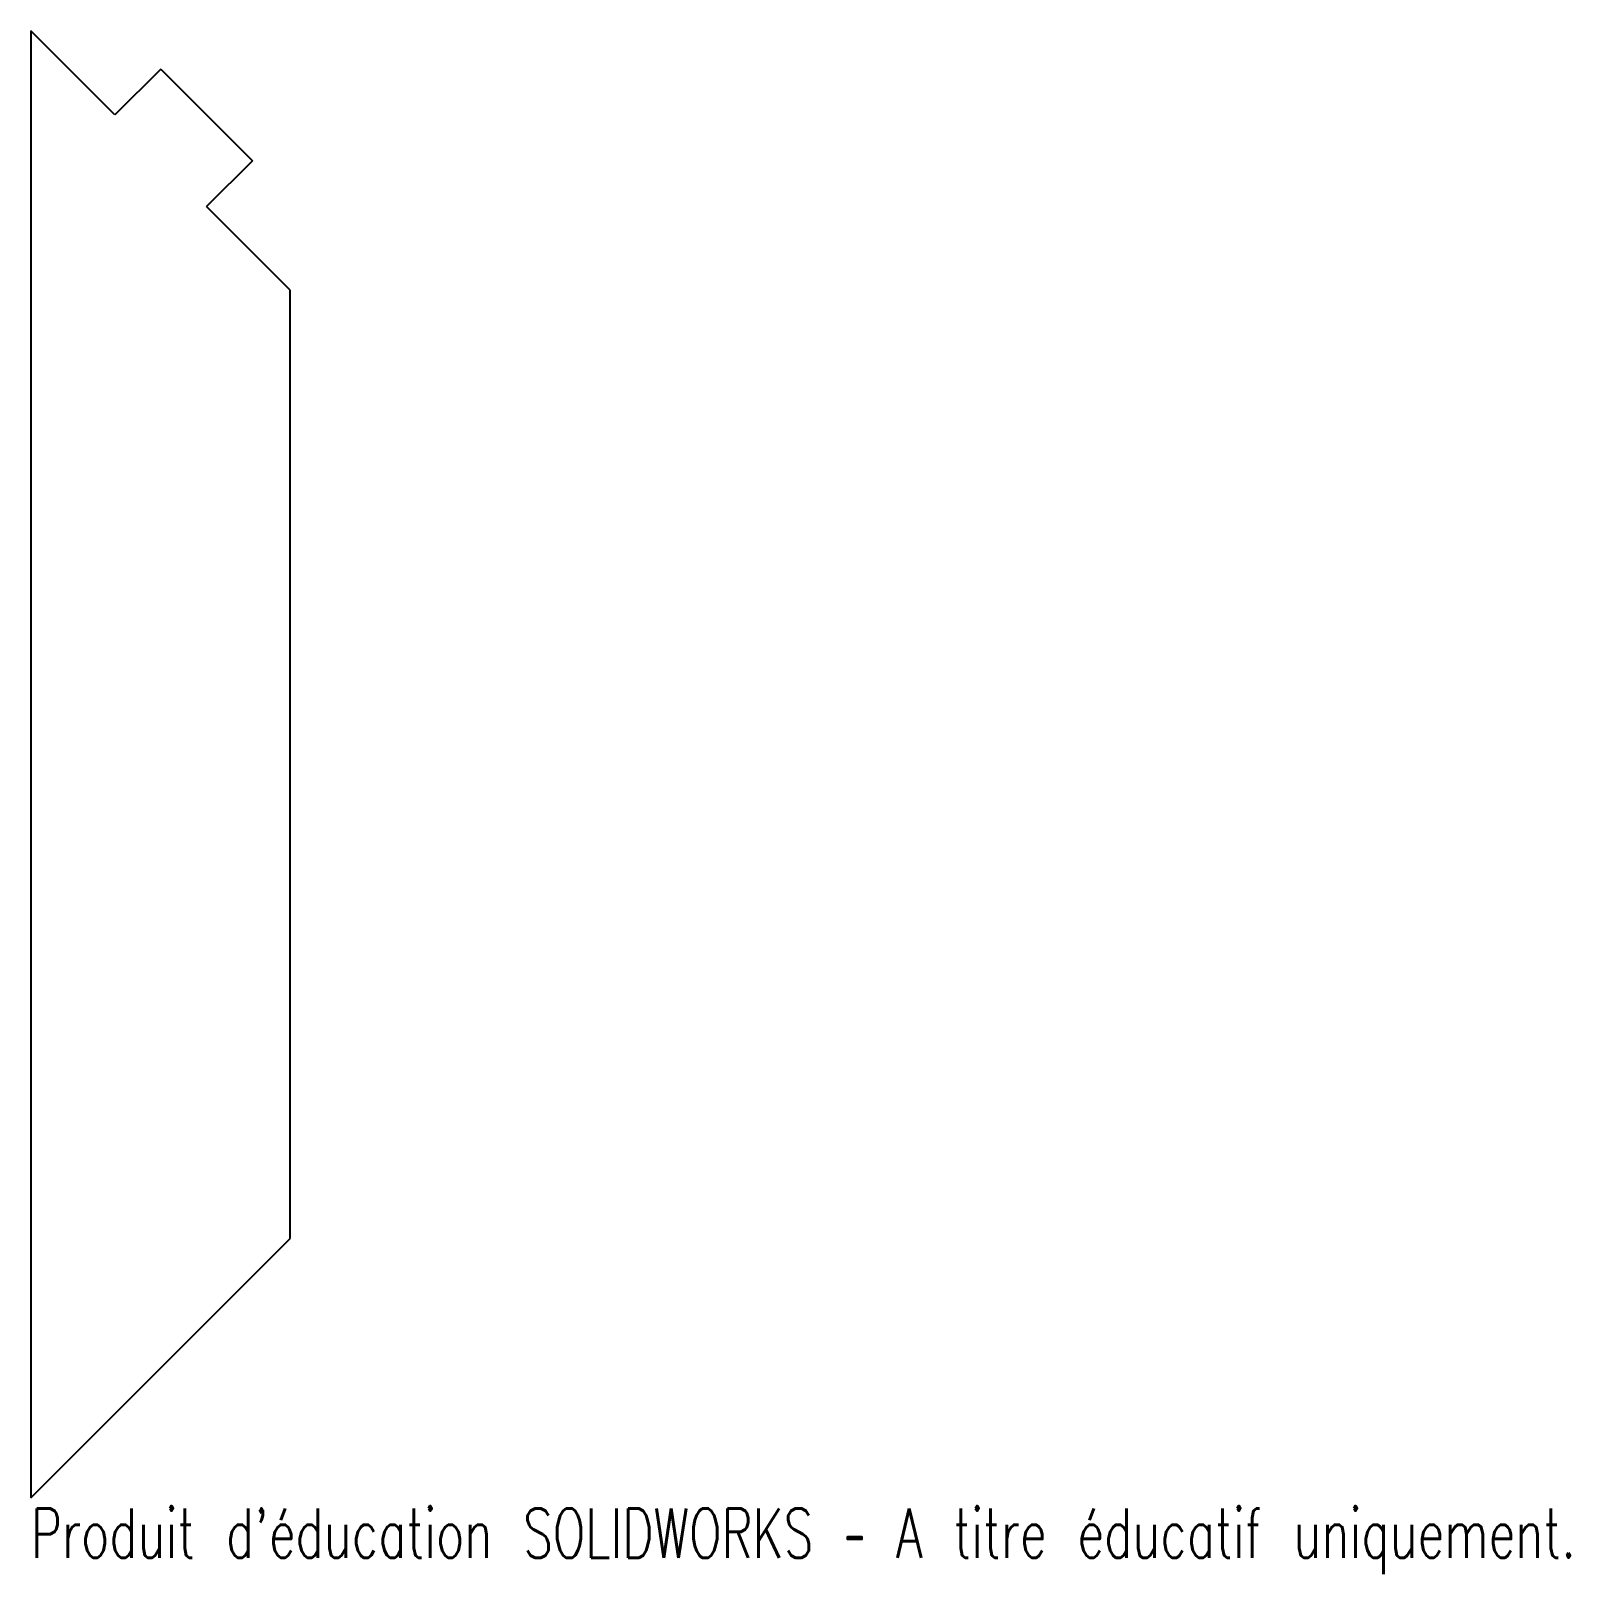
# Model space of a CAD drawing. Header units: inches. Extents: x -0.5 to 5.44, y -3.12 to 2.83.
import ezdxf

# ---------------------------------------------------------------- set-up
doc = ezdxf.new("R2010")
doc.units = ezdxf.units.IN
doc.header["$MEASUREMENT"] = 0
doc.styles.add('SLDTEXTSTYLE0', font='TXT', dxfattribs={"width": 0.7, "bigfont": 'bigfont'})

msp = doc.modelspace()

# ---------------------------------------------------------------- linework, layer by layer
at = {"color": 7, "linetype": 'Continuous', "lineweight": 25}
for p, q in [((-0.5, 2.8285), (-0.5, -2.8285)), ((-0.1758, 2.5042), (-0.5, 2.8285)), ((0.001, 2.681), (-0.1758, 2.5042)), ((0.001, 2.681), (0.3545, 2.3275)), ((0.3545, 2.3275), (0.1778, 2.1507)), ((0.5, 1.8284), (0.1778, 2.1507)), ((0.5, -1.8284), (0.5, 1.8284)), ((-0.5, -2.8285), (0.5, -1.8284))]:
    msp.add_line(p, q, dxfattribs=at)

# ---------------------------------------------------------------- texts
at = {"color": 7, "linetype": 'Continuous', "insert": (-0.5, -2.8686), "char_height": 0.1903, "attachment_point": 1, "style": 'SLDTEXTSTYLE0'}
msp.add_mtext("Produit d'éducation SOLIDWORKS – A titre éducatif uniquement.", dxfattribs=at)

doc.saveas('drawing.dxf')
